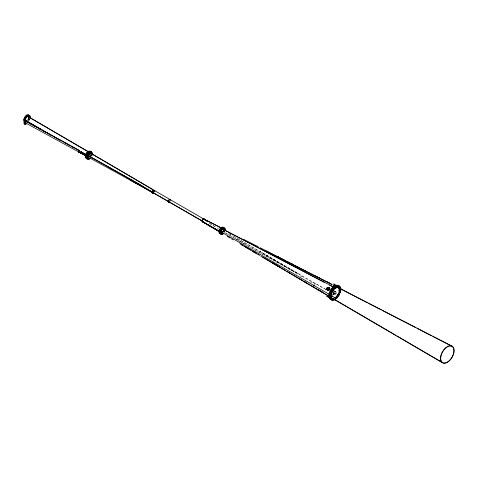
<?xml version="1.0" encoding="UTF-8"?>
<svg xmlns="http://www.w3.org/2000/svg" width="478" height="478" viewBox="0 0 478 478"><rect width="100%" height="100%" fill="white"/><g stroke="black" fill="none" stroke-linecap="round" stroke-linejoin="round"><path stroke-width="0.36" stroke-dasharray="2.39 1.79" d="M336.835 297.973L337.151 297.555L336.906 298.039L335.944 297.095L337.121 297.567L336.811 297.854M338.669 295.589C338.024 293.098 336.626 296.229 338.98 295.255M339.458 294.346C340.049 293.181 339.308 295.577 338.442 293.606C339.595 292.626 339.511 295.123 339.703 293.916M339.995 292.954L340.27 292.512L339.978 292.972L339.069 292.052L340.246 292.524L339.93 292.811M340.33 291.574C337.874 289.71 341.746 291.933 340.264 291.431M340.551 290.254C340.139 289.304 341.047 291.216 339.625 289.722M340.515 290.044L340.264 291.478M335.18 298.009L334.809 298.129M336.034 298.75L335.909 298.451L336.094 298.714M337.181 295.93C336.261 296.306 338.824 297.238 338.024 296.474M338.502 293.791L338.555 293.462M339.26 291.939L339.016 292.357M336.811 297.902L337.121 297.567M337.223 296.067L336.906 296.372L337.91 296.928M339.356 292.094L339.075 292.422M339.93 292.853L340.246 292.524M28.507 119.207L29.457 119.715L28.561 119.159M28.561 119.41L28.776 119.076M29.224 119.781L29.511 119.518M91.184 154.926L92.087 155.362M91.005 155.971L90.252 155.619M92.176 155.637L92.326 155.135M91.125 155.989L91.459 155.219M91.202 154.806L91.232 154.741A2.037 1.177 -60 0 1 90.659 156.001A3.376 1.948 -60 0 0 91.226 154.519M223.465 230.952L222.348 231.716M333.59 291.55L333.375 291.867L334.014 292.231M333.321 291.867L333.572 291.502M223.244 230.653L224.66 231.746M224.672 231.418L224.576 231.734M223.28 231.179L223.602 231.268M340.103 292.936L339.016 292.416M333.865 291.281L334.797 291.006L336.01 291.67A1.512 1.237 -60 0 1 335.413 294.167A1.512 1.237 -60 0 1 333.817 292.721A1.512 1.237 -60 0 1 336.01 291.67M339.482 290.636L339.601 290.594A5.957 3.442 -60 0 1 335.67 297.692M339.41 291.042L339.679 290.63L339.338 290.923M335.885 297.346L336.225 297.053M335.956 297.465L336.142 296.981M333.895 291.221L334.612 291.012L335.801 291.604M223.268 230.946L223.441 230.647M339.458 291.048L340.438 291.556M338.591 293.821L339.565 294.329M336.004 297.471L336.984 297.979M337.707 295.034L338.842 295.667M336.835 296.27L337.97 296.904M293.839 271.546L256.8 251.028L222.634 231.352M338 294.669L337.809 295.171L338.083 294.741M335.084 297.854L336.1 298.481M334.361 294.101L333.309 293.414L333.196 292.285C332.604 295.547 337.707 292.889 335.102 291.114M333.59 293.737L334.522 294.251M333.584 293.653C335.096 294.472 336.476 291.956 334.964 291.12M235.319 238.755L246.451 245.148M333.166 292.966L332.67 292.679A2.121 1.225 -60 0 1 332.222 295.894M229.028 233.587L230.952 234.692M234.148 236.538L293.851 271.528M325.871 289.495L260.05 251.512L297.633 273.673L265.063 255.724L222.599 231.358M228.866 233.545L235.762 237.524M325.924 289.578L315.725 283.687L311.787 281.966L301.343 275.931L297.925 273.41L236.389 237.883M333.244 294.245L332.754 293.958A1.476 0.854 -60 0 1 332.234 295.302M332.294 296.103L334.875 297.752L332.294 296.258M335.006 298.314L335.932 298.852M339.488 289.716L340.444 290.271M334.863 298.314L335.819 298.87M218.924 229.117L208.593 222.736M209.262 223.101L214.712 226.578M339.589 289.28A6.16 3.555 -60 0 1 335.383 298.039M339.601 290.57A5.975 3.448 -60 0 1 334.289 298.35M91.232 154.776A1.942 1.123 -60 0 1 90.629 155.953M28.112 118.604A2.271 1.309 -60 0 1 27.754 119.303M28.883 118.144A3.25 1.876 -60 0 1 28.483 119.171M28.865 118.132A3.25 1.876 -60 0 1 28.465 119.159M28.979 118.138A3.37 1.948 -60 0 1 27.927 120.181M28.614 118.861A2.366 1.362 -60 0 1 28.238 119.59M28.507 118.006A2.271 1.309 -60 0 1 27.957 119.422M28.501 118.353A2.366 1.362 -60 0 1 28.005 119.458M29.487 118.544A3.137 1.81 -60 0 1 29.098 119.536M29.224 118.413A3.101 1.792 -60 0 1 28.262 120.295M28.991 119.452A3.376 1.948 -60 0 1 28.357 120.432M28.752 118.628A3.376 1.948 -60 0 1 28.226 119.667M29.164 118.663A4.051 2.336 -60 0 1 28.531 119.906M29.899 119.016A4.087 2.36 -60 0 1 28.471 121.31M90.856 154.555A1.942 1.123 -60 0 1 90.252 155.738M91.029 154.818A3.25 1.876 -60 0 1 90.629 155.852M90.742 154.806A4.051 2.336 -60 0 1 90.211 155.953M90.939 154.603A1.942 1.123 -60 0 1 90.336 155.786M91.429 155.631A2.037 1.177 -60 0 1 91.047 156.228M91.657 154.747A4.087 2.36 -60 0 1 91.173 156.019M332.724 293.498A1.476 0.854 -60 0 1 333.232 294.46A1.476 0.854 -60 0 1 332.383 295.93M314.177 284.583A1.428 0.825 -60 0 1 315.6 283.615A1.428 0.825 -60 0 1 315.725 285.187M296.378 274.306A1.428 0.825 -60 0 1 297.8 273.338A1.428 0.825 -60 0 1 297.925 274.91M300.309 276.529A0.956 0.55 -60 0 1 301.343 275.931A0.956 0.55 -60 0 1 301.164 277.21M310.76 282.564A0.956 0.55 -60 0 1 311.608 281.895A0.956 0.55 -60 0 1 311.907 282.665M332.712 292.924A2.121 1.225 -60 0 1 333.674 294.293A2.121 1.225 -60 0 1 332.198 296.575M335.371 298.619A6.865 3.961 -60 0 0 340.222 290.212L340.246 290.218A6.871 3.967 -60 0 1 335.383 298.636M340.312 290.14A7.021 4.051 -60 0 1 335.347 298.738L335.466 298.732A7.021 4.051 -60 0 0 340.372 290.176M338.711 288.503A5.957 3.442 -60 0 1 338.095 294.018A5.957 3.442 -60 0 1 333.787 298.063M339.045 288.909A6.148 3.549 -60 0 1 337.988 294.442A6.148 3.549 -60 0 1 333.752 298.23M338.794 289.979A6.148 3.549 -60 0 1 333.829 297.812M340.091 289.232A7.977 4.607 -60 0 1 335.132 298.559M340.581 290.038A8.001 4.619 -60 0 1 335.628 298.864M341.005 290.588A7.977 4.607 -60 0 1 336.787 298.559M224.158 231.215A2.498 1.44 -60 0 1 223.764 231.985M224.391 231.352A2.498 1.44 -60 0 1 223.997 232.123M224.385 231.233A2.874 1.661 -60 0 1 223.931 232.123M223.722 231.083A2.097 1.213 -60 0 1 223.387 231.728A2.748 1.589 -60 0 0 223.788 230.928M223.782 231.089A2.193 1.267 -60 0 1 223.435 231.764M223.501 230.557A2.097 1.213 -60 0 1 222.844 231.83M223.274 230.426A2.097 1.213 -60 0 1 222.832 231.406M223.34 230.42A2.193 1.267 -60 0 1 222.879 231.442M170.288 200.629A1.512 0.872 -60 0 1 169.815 201.543M90.695 155.888A3.25 1.876 -60 0 0 91.095 154.86A3.376 1.948 -60 0 1 90.689 155.87M335.186 294.185A1.44 1.177 -60 0 0 336.106 291.879A1.44 1.177 -60 0 0 333.955 292.488A1.44 1.177 -60 0 0 335.186 294.185"/><path stroke-width="0.72" d="M335.353 286.519L335.347 287.344M88.992 151.932L88.908 152.392M129.407 179.555L151.849 192.138L151.932 191.726L136.128 182.447L88.561 155.768M330.519 294.603L330.208 294.944L330.555 294.603M330.519 297.083L330.208 297.424L330.555 297.083M331.391 291.837L331.081 292.178L331.427 291.837M331.391 298.84L331.081 299.18L331.427 298.84M332.987 289.256L332.676 289.596L333.023 289.256M332.987 299.581L332.676 299.921L333.023 299.581M336.1 286.758L335.801 287.033L336.142 286.686M337.163 286.34L336.853 286.68L337.199 286.34M339.022 286.507L338.711 286.848L339.057 286.507M340.282 287.78L339.978 288.12L340.318 287.78M24.808 123.82L25.023 123.688M25.382 124.065C26.171 123.491 24.617 124.973 24.133 123.36M330.878 290.009L331.027 289.811M331.684 288.843L331.971 288.598M332.927 287.911L333.005 287.511M333.728 287.051L333.877 286.669M88.884 156.031L88.496 155.81L139.6 184.454L151.932 192.18L138.739 184.789M336.894 287.601A5.957 3.442 -60 0 0 331.559 293.134L331.547 293.301M340.264 288.951L340.551 288.634L340.551 289.023M23.9 119.279C26.266 119.936 23.392 123.354 23.9 119.279A4.087 2.36 -60 0 1 26.302 115.401A4.087 2.36 -60 0 1 29.212 115.365M25.693 120.546L25.943 120.337L25.693 120.546A2.366 1.362 -60 0 1 26.595 117.247A2.366 1.362 -60 0 1 28.811 117.451M25.25 116.698L25.507 116.465L25.37 116.829M26.302 115.939L26.29 115.61L26.087 115.927M26.995 116.034L26.858 116.417L27.013 116.023M27.957 115.712L27.999 115.652M28.716 115.389L28.626 115.778L28.811 115.413M27.742 121.717L27.879 121.328M29.206 115.903L29.493 115.676L29.206 115.963M29.911 116.477L29.666 116.644M29.941 117.224L29.857 117.588L29.953 117.218M85.807 155.32L85.789 154.968M85.562 156.431L85.735 156.049L85.538 156.437M86.297 154.137L86.291 153.802M86.817 153.145L87.014 152.757L86.865 153.151M86.297 157.931L86.291 157.597M86.357 157.638L86.434 157.513M87.558 153.301L87.522 153.528M86.972 156.993L86.978 156.993M87.57 154.752L87.576 154.752M88.358 152.697L88.573 152.363M88.478 153.725L88.215 153.928L88.388 153.593M87.785 158.463L87.671 158.804L87.498 158.457M89.177 152.781L89.135 153.151L89.189 152.775M90.211 152.273L90.019 152.637L90.109 152.249M88.466 158.893L88.221 159.06M89.051 158.75L89.32 158.594L89.051 158.744M90.79 152.094L90.772 152.476M90.772 152.452L90.987 152.124M89.924 158.308L90.211 158.081L89.924 158.296M91.668 152.386L91.537 152.775L91.686 152.38M92.135 153.988L92.135 154.322L92.123 153.994M331.577 297.053L331.069 297.011M87.36 156.192L87.265 156.366A0.675 0.394 -60 0 1 87.289 156.151L87.432 156.013M340.276 288.915L340.533 288.646L340.545 288.981M327.388 288.407C327.072 294.765 332.987 285.121 327.388 288.407L326.862 288.109M24.778 117.827L24.778 117.492L24.593 117.857M24.378 118.64L24.145 118.998M24.127 119.751L23.996 120.098M26.021 116.973L26.069 116.919M27.18 115.431L27.18 115.096L27.013 115.455M25.143 119.715A2.271 1.309 -60 0 1 25.143 119.07L25.113 119.249M25.101 119.327L25.113 119.088A3.101 1.792 -60 0 1 26.78 116.459M28.507 115.419L28.829 115.521M87.576 158.547L87.809 158.457M327.215 296.563L328.129 295.5M333.118 285.217L333.584 285.527L334.361 284.183M220.639 231.86L220.639 231.86A2.868 1.655 -60 0 1 221.32 230.038M25.322 120.88L25.412 120.414L25.412 120.832M24.964 121.173L25.005 120.868L24.778 121.155M25.567 121.502L24.916 121.209M26.517 120.898L26.517 120.994M25.394 117.964L25.394 118.305L25.382 117.97M87.803 152.261L87.761 151.962M91.059 152.189L90.718 152.261M91.896 153.348L92.14 153.044L91.896 153.372M219.623 232.732L219.683 233.019M334.893 286.107L335.425 286.119M219.641 229.9L219.665 230.217M87.761 151.747C90.121 154.573 91.023 149.751 87.761 151.747A4.051 2.336 -60 0 0 85.365 155.882A4.051 2.336 -60 0 0 86.906 158.463M88.358 152.261L89.511 151.598M89.344 151.669L89.464 151.568A4.087 2.36 -60 0 1 91.125 151.765M90.181 158.523L89.028 159.186M27.073 121.358C27.354 120.564 26.475 122.404 25.824 120.659M24.784 120.211L24.796 120.546L24.88 120.157M85.789 156.987L85.682 157.328M87.366 155.81L87.098 156.145M87.366 157.83L87.098 158.164M88.215 159.037L88.478 158.774M26.708 115.162L26.756 115.712L26.732 115.12M220.125 233.7A3.615 2.085 -60 0 1 218.96 231.37A3.615 2.085 -60 0 1 220.92 227.857L222.031 227.211A3.615 2.085 -60 0 1 223.471 227.42M223.417 233.772L222.306 234.417A3.615 2.085 -60 0 1 220.31 232.69A3.615 2.085 -60 0 1 222.306 228.657L223.417 228.012A3.615 2.085 -60 0 1 225.419 229.739M222.091 233.144L222.121 233.694L222.7 233.36M87.301 156.635L137.443 184.072M88.687 151.412L88.526 151.771M330.394 295.846L330.101 296.246L330.525 295.834M335.174 286.089L333.375 285.079M327.173 295.273L329.139 296.456M87.265 155.786L87.092 156.121M87.11 156.886L87.229 156.957A0.759 0.436 -60 0 0 88.066 156.455M87.265 157.806L87.092 158.14M335.431 286.477L335.466 287.278M327.418 295.141L327.908 295.362M300.393 268.325L291.658 263.874L293.02 264.513M297.8 267.059L298.511 267.316M334.779 286.035L333.961 285.701M85.891 155.846L24.862 122.571M306.183 271.396L304.839 270.823L305.818 271.313L305.203 270.924M278.286 256.985L276.75 256.322L293.134 264.603M277.198 256.656L284.129 260.199M331.397 284.338L331.995 284.607M300.674 268.463L332.073 284.428M266.079 250.908L292.954 264.651M325.823 281.291L327.968 282.528L327.131 281.942M258.174 246.738L243.923 239.472M293.773 265.087L299.067 267.782M318.653 277.575L319.639 278.071M299.622 268.062L300.172 268.343M300.447 268.481L304.271 270.423M314.494 275.651L319.788 278.345M204.118 219.127L220.938 227.707M204.148 219.211L220.902 227.797M277.957 257.045L284.159 260.223M338.46 287.672L452.116 346.192M338.364 287.84L367.439 302.807M368.765 303.488L381.319 309.953M382.639 310.634L415.675 327.645M417.001 328.326L431.538 335.807M432.859 336.488L452.021 346.359A9.399 5.425 -60 0 1 449.039 360.92A9.399 5.425 -60 0 1 440.895 356.218A9.399 5.425 -60 0 1 452.021 346.359M320.385 278.65L325.297 281.172M260.062 247.694L284.954 260.546M321.855 279.403L322.793 279.881M326.934 282.014L331.081 284.129M333.554 287.027L222.342 228.908L324.293 282.355M329.587 285.109L333.554 287.176M288.3 272.191L289.578 272.884L286.92 271.39M288.204 262.064L289.333 262.673M239.902 243.666L242.651 245.142M241.306 244.628L242.651 245.351M26.099 121.269L79.617 150.66M26.057 121.334L79.575 150.725M81.188 151.867L86.142 154.585M25.698 121.382L25.537 121.293A1.058 0.598 -61.2 0 1 26.003 121.215M30.837 124.226L32.14 124.943M33.448 125.66L34.751 126.377M38.67 128.528L39.973 129.245M43.892 131.396L45.195 132.113M49.115 134.264L50.417 134.981M54.337 137.132L55.639 137.849M56.942 138.566L60.861 140.717M64.775 142.868L66.084 143.585M67.386 144.302L68.695 145.019M72.608 147.17L73.917 147.887M77.83 150.038L79.139 150.755M81.146 151.932L86.1 154.651M80.262 152.823L85.837 155.882M25.412 123.76L25.955 124.065M315.594 276.027L317.093 276.876L316.615 276.601M327.908 290.373C329.336 291.066 330.716 288.246 329.055 287.774C326.486 287.057 328.207 291.299 327.215 289.973M151.914 191.965L202.063 220.914M151.843 192.001L202.104 220.967M25.698 120.498L41.204 129.353M26.941 121.316L47.609 133.129M48.905 133.864L50.841 134.969M131.169 180.445L132.424 181.168M133.685 181.891L137.461 184.06M126.873 178.103L128.14 178.826M256.435 253.412L253.029 251.338L255.216 252.695M333.775 283.842L336.387 285.348M222.031 227.211L223.417 228.012M222.198 227.922L222.145 228.484L222.145 227.952M220.92 227.857L222.306 228.657M88.938 151.962L88.854 152.422L88.884 151.932M154.502 190.555L208.181 221.589L203.694 219.008M203.676 219.049L208.032 221.559M331.559 293.134L331.057 293.02M220.758 231.711L329.24 294.305M202.397 221.547L218.452 230.82L202.373 221.589M222.091 233.676L222.145 233.115M328.81 295.762L329.73 296.294M222.306 234.417L221.589 233.999A3.615 2.085 -60 0 1 219.587 232.272A3.615 2.085 -60 0 1 221.589 228.239L222.7 227.6A3.615 2.085 -60 0 1 224.552 228.43M87.121 156.605L87.504 156.826A0.759 0.436 -60 0 0 88.131 157.071M326.629 296.223L329.24 297.734M304.611 281.811L306.757 283.054L304.026 281.339L309.846 284.876M319.818 290.636L318.545 289.901L327.358 295.207M321.091 291.377L322.363 292.112L316.054 288.557M207.171 221.027L203.945 219.151L208.33 221.655M301.558 280L302.478 280.532L300.662 279.481M28.208 116.62L88.585 151.843M28.154 116.698L88.538 151.92M285.509 270.56L262.619 257.074M92.905 154.436L152.458 189.306M92.762 154.454L152.482 189.425M202.564 221.684L219.324 231.501M244.987 246.69L253.89 251.894M258.467 254.756L252.683 251.356M299.216 278.62L289.142 272.651M332.395 298.182L395.563 335.126M396.854 335.879L442.616 362.641M332.3 298.344L442.526 362.802M314.112 275.555L307.384 272.024M299.748 278.937L300.811 279.564L299.861 279.003M202.791 221.816L219.049 231.406M258.431 254.607L259.829 255.431M302.825 280.765L304.08 281.5M315.689 288.342L313.616 287.039M202.75 221.876L219.008 231.483M227.199 236.323L230.145 238.062M231.525 238.869L233.222 239.872M312.881 286.675L314.715 287.762L313.693 287.081M310.455 285.235L312.277 286.316M241.271 244.569L250.621 250.125M260.904 256.19L326.689 295.04M112.115 169.463L110.065 168.131M329.396 283.119L329.055 282.898L330.005 283.615M328.356 295.655L329.055 296.175M274.193 264.041L272.783 262.912M29.666 116.62L29.929 116.357M24.187 122.38L24.408 122.147M284.792 260.319L285.061 260.701M339.153 288.318A6.16 3.555 -60 0 0 334.253 288.802A6.16 3.555 -60 0 0 331.021 295.524L331.17 296.742A6.16 3.555 -60 0 0 333.202 298.625M331.021 295.524L331.158 296.707M88.938 151.902L88.938 152.41M450.712 345.761A9.59 5.539 -60 0 1 451.208 358.667A9.59 5.539 -60 0 1 440.638 359.713A9.59 5.539 -60 0 1 449.075 345.923M337.492 287.565A5.975 3.448 -60 0 1 339.039 288.461M331.726 297.561A5.975 3.448 -60 0 1 332.031 291.974A5.975 3.448 -60 0 1 336.476 287.666M153.82 192.879A1.536 0.89 -60 0 1 152.554 192.52A1.536 0.89 -60 0 1 153.569 190.531A1.571 0.908 -60 0 1 154.747 191.11A1.536 0.89 -60 0 0 153.569 190.531A1.536 0.89 -60 0 0 152.53 192.503A1.536 0.89 -60 0 0 153.796 192.861A1.571 0.908 -60 0 1 152.47 192.503A1.571 0.908 -60 0 1 153.51 190.471A1.571 0.908 -60 0 1 154.687 191.075M153.516 193.082A1.476 0.854 -60 0 1 152.9 191.475A1.476 0.854 -60 0 1 154.681 190.806M153.826 192.903A1.571 0.908 -60 0 1 152.53 192.538A1.571 0.908 -60 0 1 153.569 190.507A1.536 0.89 -60 0 1 154.693 191.11M152.829 192.777A1.571 0.908 -60 0 1 152.171 191.063A1.571 0.908 -60 0 1 154.071 190.358M152.841 192.694A1.476 0.854 -60 0 1 152.225 191.086A1.476 0.854 -60 0 1 154.006 190.417M88.645 155.183A1.942 1.123 -60 0 1 88.884 154.561M89.249 154A1.942 1.123 -60 0 1 89.703 153.552M90.175 153.277A1.942 1.123 -60 0 1 90.629 153.205M88.585 155.189A2.037 1.177 -60 0 1 88.836 154.543M89.219 153.952A2.037 1.177 -60 0 1 89.691 153.48M151.849 192.138A1.571 0.908 -60 0 1 151.849 191.857M151.932 192.18A1.476 0.854 -60 0 1 151.932 191.726M26.051 120.916A1.47 0.831 -61.2 0 1 26.702 121.854M25.878 123.33A1.47 0.831 -61.2 0 1 24.826 123.384A1.47 0.831 -61.2 0 1 24.928 121.95M25.053 121.729A1.47 0.831 -61.2 0 1 25.358 121.334M25.698 123.121A1.064 0.598 -61.2 0 1 24.976 122.84M25.065 122.201A1.064 0.598 -61.2 0 1 26.171 121.298M25.017 122.989A0.98 0.55 -61.2 0 1 24.904 122.822M25.017 121.962A0.98 0.55 -61.2 0 1 25.304 121.549M25.537 121.358A0.98 0.55 -61.2 0 1 25.872 121.263M25.412 123.091A1.058 0.598 -61.2 0 1 24.808 122.607A1.326 0.747 -61.2 0 0 25.119 123.438A1.326 0.747 -61.2 0 0 26.015 123.079M25.256 123.246A1.32 0.741 -61.2 0 1 24.557 122.977M24.838 123.438A1.47 0.825 -61.2 0 1 24.617 123.306M24.486 122.272A1.47 0.825 -61.2 0 1 24.659 121.806M25.937 120.761A1.47 0.825 -61.2 0 1 26.206 120.862M26.015 121.048A1.326 0.747 -61.2 0 1 26.601 121.52M25.34 123.312A1.47 0.831 -61.2 0 1 25.005 123.426M25.322 123.748A2.02 1.135 -61.2 0 1 23.978 122.971A2.02 1.135 -61.2 0 1 25.232 120.516A2.02 1.135 -61.2 0 1 26.744 120.958M25.973 123.503A1.35 0.759 -61.2 0 1 25.047 122.9A1.35 0.759 -61.2 0 1 26.081 121.245A1.35 0.759 -61.2 0 1 26.888 122.039M26.451 123.665A2.02 1.135 -61.2 0 1 24.599 123.521A2.02 1.135 -61.2 0 1 25.973 120.749A2.02 1.135 -61.2 0 1 27.348 121.854M29.522 117.343A3.37 1.948 -60 0 0 28.967 115.897A3.376 1.948 -60 0 1 29.552 117.355M24.754 120.098A3.37 1.948 -60 0 1 24.898 119.07M24.778 120.115A3.376 1.948 -60 0 1 24.922 119.088M25.418 120.103A2.271 1.309 -60 0 1 25.896 117.773M26.129 117.457A2.271 1.309 -60 0 1 27.479 116.542M25.358 120.163A2.366 1.362 -60 0 1 25.358 118.843M25.477 118.466A2.366 1.362 -60 0 1 25.854 117.737M26.093 117.409A2.366 1.362 -60 0 1 28.005 116.501M24.318 121.723A4.087 2.36 -60 0 1 23.9 120.88M25.185 120.151A3.137 1.81 -60 0 1 27.401 116.309A3.137 1.81 -60 0 1 29.618 117.588M27.784 121.173A3.137 1.81 -60 0 1 27.013 121.615M27.545 116.023A3.101 1.792 -60 0 1 29.355 117.469M24.617 119.697A4.051 2.336 -60 0 1 27.981 115.3A4.051 2.336 -60 0 1 30.222 117.803M80.525 153.199A0.759 0.424 -61.2 0 1 80.525 152.129A0.759 0.424 -61.2 0 1 81.308 152.189M80.555 153.127A0.675 0.382 -61.2 0 1 80.555 152.165A0.675 0.382 -61.2 0 1 81.254 152.219M79.175 152.273A0.98 0.55 -61.2 0 1 78.386 152.058A0.98 0.55 -61.2 0 1 79.019 150.779A0.98 0.55 -61.2 0 1 79.736 151.144M79.187 152.333A1.058 0.598 -61.2 0 1 78.332 151.998A1.058 0.598 -61.2 0 1 79.187 150.63A1.058 0.598 -61.2 0 1 79.748 151.436M89.368 151.651A4.087 2.36 -60 0 1 91.657 152.506M87.641 158.929A4.087 2.36 -60 0 1 86.082 156.324A4.087 2.36 -60 0 1 88.502 152.153L88.311 152.231A4.087 2.36 -60 0 0 86.04 156.246A4.087 2.36 -60 0 0 87.39 158.887M86.841 157.752A3.376 1.948 -60 0 1 86.56 157.017M88.621 151.251A4.051 2.336 -60 0 1 90.742 151.789M87.45 156.623A0.675 0.394 -60 0 1 87.283 156.718M90.037 152.034A4.087 2.36 -60 0 1 92.457 154.46M89.171 159.132A4.087 2.36 -60 0 1 86.715 157.25A4.087 2.36 -60 0 1 89.171 152.536M88.968 156.551A2.037 1.177 -60 0 1 90.073 153.701A2.037 1.177 -60 0 1 91.764 154.364M87.898 156.635A0.675 0.394 -60 0 1 87.205 156.742M87.737 155.703A0.675 0.394 -60 0 1 88.024 155.726M87.749 155.631A0.759 0.436 -60 0 1 88.066 155.661M87.504 156.826A0.759 0.436 -60 0 1 88.131 155.858A0.759 0.436 -60 0 1 88.544 156.437M203.174 221.559A1.476 0.854 -60 0 1 202.128 220.956A1.476 0.854 -60 0 1 203.174 219.145A1.536 0.89 -60 0 1 204.279 219.731M204.214 219.749A1.476 0.854 -60 0 0 203.174 219.145A1.536 0.89 -60 0 0 202.11 221.129A1.536 0.89 -60 0 0 203.377 221.487M331.368 296.061A1.476 0.854 -60 0 1 331.368 294.514M313.998 285.832A1.428 0.825 -60 0 1 313.998 285.037M334.11 299.156A6.865 3.961 -60 0 1 331.935 291.036A6.865 3.961 -60 0 1 340.055 288.861A6.871 3.967 -60 0 0 331.947 291.042A6.871 3.967 -60 0 0 334.128 299.174M334.062 299.282A7.021 4.051 -60 0 1 331.84 290.977A7.021 4.051 -60 0 1 340.139 288.754M335.353 299.587A8.001 4.619 -60 0 1 329.736 296.527A8.001 4.619 -60 0 1 334.953 286.77A8.001 4.619 -60 0 1 341.005 289.005M334.074 299.33A7.021 4.051 -60 0 1 331.917 290.977A7.021 4.051 -60 0 1 340.205 288.796M331.242 299.694A7.977 4.607 -60 0 1 330.71 289.77A7.977 4.607 -60 0 1 339.446 286.573M332.909 300.023A8.001 4.619 -60 0 1 330.68 290.869A8.001 4.619 -60 0 1 339.924 286.824M220.442 233.013A2.868 1.655 -60 0 1 220.203 232.392M224.385 228.89A2.868 1.655 -60 0 1 224.624 229.518M222.629 233.419A2.868 1.655 -60 0 1 220.627 232.637M221.852 229.972A2.193 1.267 -60 0 1 224.086 229.625M222.36 232.995A2.193 1.267 -60 0 1 221.439 230.611M221.081 231.167A1.476 0.854 -60 0 1 221.302 230.725M221.248 232.804A2.193 1.267 -60 0 1 220.979 232.422M221.248 230.504A2.193 1.267 -60 0 0 220.979 231.197A2.097 1.213 -60 0 1 221.236 230.653M221.523 230.043A2.193 1.267 -60 0 1 223.214 228.968M223.435 229.022A2.193 1.267 -60 0 1 223.782 229.297M222.629 229.04A2.498 1.44 -60 0 1 224.367 229.721M220.89 232.433A2.498 1.44 -60 0 0 222.629 233.115L222.862 233.252A2.498 1.44 -60 0 1 221.099 232.35A2.498 1.44 -60 0 1 222.658 229.309A2.498 1.44 -60 0 1 224.6 229.858M220.382 232.983A2.874 1.661 -60 0 1 220.143 232.362M336.1 287.212A6.148 3.549 -60 0 1 337.229 287.153M221.565 230.085A2.097 1.213 -60 0 1 222.945 229.064M223.387 229.105A2.097 1.213 -60 0 1 223.722 229.368M204.447 219.755A1.476 0.854 -60 0 0 203.329 219.33A1.476 0.854 -60 0 0 202.361 221.135A1.536 0.89 -60 0 0 203.407 221.744L203.108 221.553L203.407 221.696A1.476 0.854 -60 0 1 202.361 221.135A1.536 0.89 -60 0 1 203.281 219.312A1.536 0.89 -60 0 1 204.476 219.653M202.833 221.607A1.536 0.89 -60 0 1 201.943 220.74A1.536 0.89 -60 0 1 203.084 218.972A1.536 0.89 -60 0 1 204.106 219.635M153.599 193.184A1.536 0.89 -60 0 1 152.954 191.511A1.536 0.89 -60 0 1 154.806 190.818M169.487 201.919A1.536 0.89 -60 0 1 168.22 201.561A1.536 0.89 -60 0 1 169.236 199.577A1.536 0.89 -60 0 1 170.383 200.168M169.278 202.236A1.536 0.89 -60 0 1 168.632 200.563A1.536 0.89 -60 0 1 170.491 199.87M169.409 202.314A1.536 0.89 -60 0 1 168.77 200.641A1.536 0.89 -60 0 1 170.622 199.947M221.505 234.071L221.768 233.879L221.505 234.071M223.943 228.448L224.206 228.257L223.943 228.448M220.902 233.712L221.141 233.503L220.902 233.712M224.552 228.789L224.815 228.609L224.552 228.789M220.573 232.983L220.842 232.81L220.573 232.983M224.881 229.506L225.12 229.309L224.881 229.506M330.854 293.223L330.513 293.522L330.884 293.223M330.854 298.075L330.513 298.368L330.884 298.075M332.114 290.493L331.774 290.785L332.114 290.493M332.114 299.348L331.774 299.646L332.15 299.348M333.973 288.18L333.662 288.521L333.973 288.18M335.03 287.314L334.72 287.654L335.06 287.314M333.973 299.515L333.662 299.855L334.008 299.515M338.149 286.274L337.838 286.615L338.185 286.274M339.744 287.015L339.434 287.356L339.78 287.015M220.908 230.874L221.153 230.695L220.908 230.874M221.517 229.816L221.517 229.816M24.754 122.523L24.754 122.523M223.166 228.472L223.166 228.472M222.312 233.933L222.312 233.933M280 267.244L272.107 262.559L280 267.244M317.852 289.817L317.47 289.584L317.846 289.817M24.719 121.591A1.47 0.831 -61.2 0 0 24.503 122.033A1.494 0.842 -61.2 0 1 24.689 121.573M328.033 290.056A1.44 1.177 -60 0 0 328.96 287.75A1.44 1.177 -60 0 0 326.803 288.359A1.44 1.177 -60 0 0 328.033 290.056M328.267 290.038A1.512 1.237 -60 0 0 328.864 287.541A1.512 1.237 -60 0 0 326.671 288.593A1.512 1.237 -60 0 0 328.267 290.038"/></g></svg>
